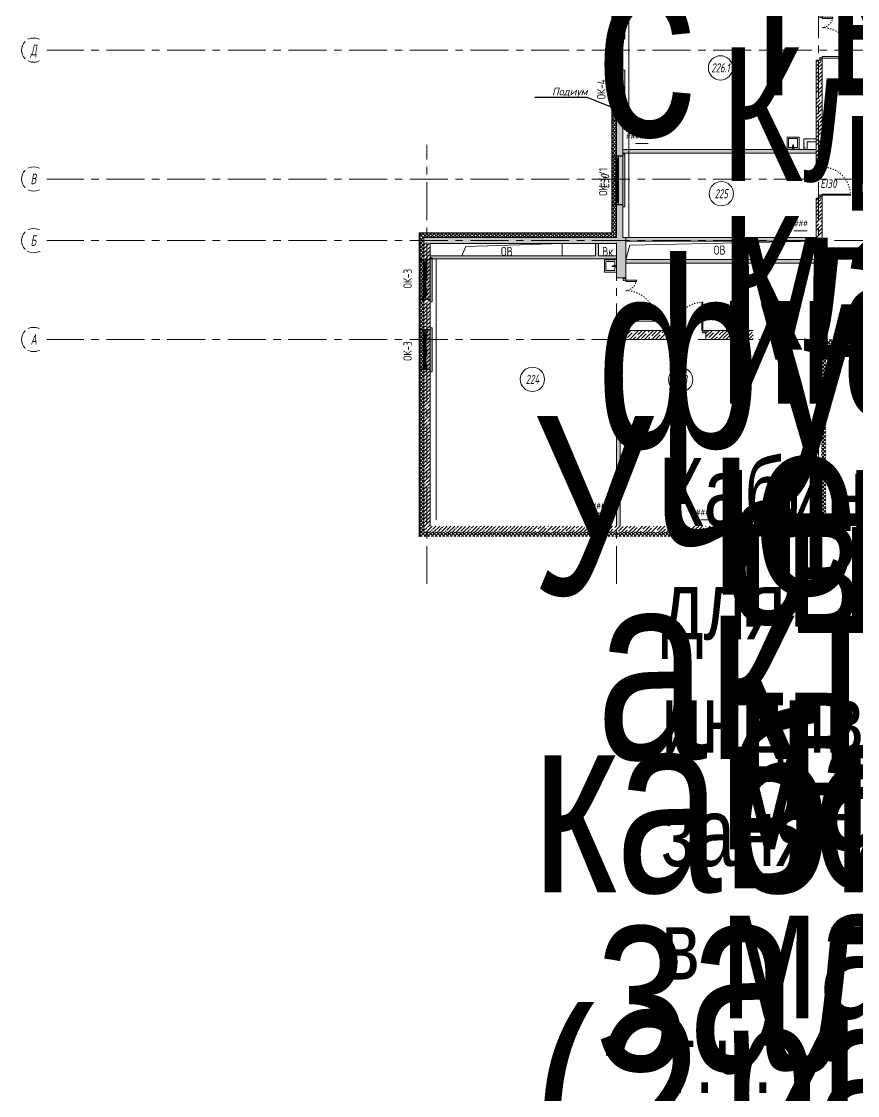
# Model space of a CAD drawing. Header units: millimetres. Extents: x 0 to 636307, y -180975 to 471719.
# Drawn here: x 546918 to 574471, y -128629 to -93216 of the extents above; entities that cross this region are included whole.
import ezdxf
from ezdxf import colors
from ezdxf.entities.mleader import LeaderData, LeaderLine
from ezdxf.enums import TextEntityAlignment as Align
from ezdxf.math import Vec2, Vec3

# ---------------------------------------------------------------- set-up
doc = ezdxf.new("R2018")
doc.units = ezdxf.units.MM
doc.linetypes.add('ACAD_ISO03W100', pattern=[30, 12, -18])
doc.linetypes.add('CENTER', pattern=[2, 1.25, -0.25, 0.25, -0.25])
for name, color, linetype, lineweight in [('АР_Выноски АПР', 5, 'Continuous', 5), ('АР_Двери', 7, 'Continuous', 0), ('АР_Маркер экспликации', 239, 'Continuous', 13), ('АР_Навесной фасад', 250, 'Continuous', 5), ('АР_Номер помещения', 250, 'Continuous', 9), ('АР_Окна БЛОК', 250, 'Continuous', 13), ('АР_Оси', 7, 'Continuous', 25), ('АР_Отверстия', 250, 'Continuous', 15), ('АР_Перегородки газоблок', 165, 'Continuous', 30), ('АР_Перегородки газоблок_Штрих', 165, 'Continuous', 5), ('АР_Подоконники', 163, 'Continuous', 9), ('АР_Сущ Несущая стена', 250, 'Continuous', 50), ('АР_тонкая линия', 250, 'Continuous', 0), ('АР_Утеплитель', 250, 'Continuous', 13), ('АР_Штриховка монолит', 29, 'Continuous', 9), ('Маркировка ОКОН', 5, 'Continuous', 18), ('Сан.техника', 153, 'Continuous', 9)]:
    doc.layers.add(name, color=color, linetype=linetype, lineweight=lineweight)
doc.layers.add('АР_Названия помещений', color=124, linetype='Continuous', lineweight=5, plot=False)
doc.layers.add('АР_Помещения_площадь', color=19, linetype='Continuous', lineweight=9, plot=False)
doc.layers.add('АР_ПБ_Двери', color=7, linetype='Continuous', lineweight=15, true_color=0xdb0000)
doc.layers.add('ТХ_сантехника', color=253, linetype='Continuous')
doc.styles.add('ICOCPEUR', font='isocpeur.ttf')
doc.styles.add('ISOCPEUR', font='', dxfattribs={"height": 250})
doc.styles.add('PDF ISOCPEUR', font='isocpeur.ttf')
doc.styles.get("Standard").update_dxf_attribs({"font": 'GOST.TTF'})
doc.styles.add('Архитект', font='isocpeur.ttf', dxfattribs={"width": 0.8, "oblique": 8})
doc.styles.add('ГОСТ 2.304', font='CS_Gost2304.shx', dxfattribs={"oblique": 10})
doc.styles.get('ISOCPEUR').set_extended_font_data('ISOCPEUR', italic=True)
pattern_1 = [(50, (637147.65, -165157.13), (215.17805, -18.82564), [22.5, -247.5]), (355, (637147.65, -165157.13), (-41.6254, 225.65764), [18, -198]), (100.45144, (637165.58, -165158.7), (173.55265, 206.832), [19.12206, -210.34263]), (46.1842, (637147.65, -165097.13), (320.1724, -49.6558), [33.75, -371.25]), (96.63564, (637174.33, -165101.26), (280.3986, 292.2356), [28.6831, -315.5141]), (351.18416, (637147.65, -165097.13), (280.3986, 292.2356), [27, -297]), (21, (637177.65, -165112.13), (179.07212, -120.78567), [22.5, -247.5]), (326, (637177.65, -165112.13), (72.9946, 217.545), [18, -198]), (71.45144, (637192.57, -165122.2), (252.0667, 96.75935), [19.12206, -210.34263]), (37.5, (637147.65, -165157.13), (3.647957, 99.868156), [0, -195.6, 0, -201, 0, -198.75]), (7.5, (637147.65, -165157.13), (78.92086, 118.32351), [0, -114.6, 0, -191.1, 0, -75.75]), (327.5, (637080.75, -165157.13), (160.14673, -6.76646), [0, -75, 0, -234, 0, -310.5]), (317.5, (637050.75, -165157.13), (174.95585, 30.0315), [0, -97.5, 0, -155.4, 0, -220.5])]

# ---------------------------------------------------------------- blocks, each defined once
blk = doc.blocks.new('Полуторная_на лестницу')
for points in [[(75, 80), (75, 1080), (125, 1080), (125, 80)], [(1375, 430), (1375, 80), (1425, 80), (1425, 430)]]:
    blk.add_lwpolyline(points, close=True)
for points in [[(0, 0), (0, 80), (20, 80), (20, 0), (0, 0)], [(20, 80), (20, 0), (90, 0), (90, 30), (75, 30), (75, 80), (20, 80)], [(1480, 80), (1480, 0), (1410, 0), (1410, 30), (1425, 30), (1425, 80), (1480, 80)], [(1500, 0), (1500, 80), (1480, 80), (1480, 0), (1500, 0)]]:
    blk.add_lwpolyline(points)
at = {"linetype": 'ACAD_ISO03W100', "ltscale": 3}
for centre, radius, start, end in [((75, 80), 1000, 0, 90), ((1465, 40), 392, 95.9075, 174.0925)]:
    blk.add_arc(centre, radius, start, end, dxfattribs=at)
blk = doc.blocks.new('*U244')
blk.add_lwpolyline([(100, 80), (100, 1010), (140, 1010), (140, 80)], close=True)
for points in [[(0, 0), (0, 80), (55, 80), (55, 0), (0, 0)], [(55, 80), (55, 0), (115, 0), (115, 40), (100, 40), (100, 80), (55, 80)], [(1075, 80), (1075, 0), (1015, 0), (1015, 40), (1030, 40), (1030, 80), (1075, 80)], [(1130, 0), (1130, 80), (1075, 80), (1075, 0), (1130, 0)]]:
    blk.add_lwpolyline(points)
at = {"linetype": 'ACAD_ISO03W100', "ltscale": 3}
blk.add_arc((100, 80), 930, 0, 90, dxfattribs=at)
blk = doc.blocks.new('*U245')
blk.add_lwpolyline([(100, 80), (100, 1010), (140, 1010), (140, 80)], close=True)
for points in [[(0, 0), (0, 80), (55, 80), (55, 0), (0, 0)], [(55, 80), (55, 0), (115, 0), (115, 40), (100, 40), (100, 80), (55, 80)], [(1075, 80), (1075, 0), (1015, 0), (1015, 40), (1030, 40), (1030, 80), (1075, 80)], [(1130, 0), (1130, 80), (1075, 80), (1075, 0), (1130, 0)]]:
    blk.add_lwpolyline(points)
at = {"linetype": 'ACAD_ISO03W100', "ltscale": 3}
blk.add_arc((100, 80), 930, 0, 90, dxfattribs=at)
blk = doc.blocks.new('*U239')
at = {"true_color": 0xffffff}
h = blk.add_hatch(color=7, dxfattribs=at)
h.dxf.hatch_style = 1
h.paths.add_polyline_path([(-1380, 210), (70, 210), (70, 140), (0, 140), (0, -220), (-1310, -220), (-1310, 140), (-1380, 140)])
for p, q in [((-1380, 210), (70, 210)), ((-1380, 210), (-1380, 140)), ((-1380, 140), (-1310, 140)), ((-1310, 0), (0, 0)), ((0, 140), (70, 140)), ((70, 210), (70, 140)), ((-1310, -70), (0, -70)), ((0, -220), (-1310, -220)), ((-1240, 0), (-1240, -70)), ((-1240, -35), (-70, -35)), ((-70, 0), (-70, -70))]:
    blk.add_line(p, q)
at = {"lineweight": 30}
for p, q in [((-1310, 140), (-1310, -220)), ((0, 140), (0, -220))]:
    blk.add_line(p, q, dxfattribs=at)
blk = doc.blocks.new('*U240')
at = {"true_color": 0xffffff}
h = blk.add_hatch(color=7, dxfattribs=at)
h.dxf.hatch_style = 1
h.paths.add_polyline_path([(-1380, 210), (70, 210), (70, 140), (0, 140), (0, -220), (-1310, -220), (-1310, 140), (-1380, 140)])
for p, q in [((-1380, 210), (70, 210)), ((-1380, 210), (-1380, 140)), ((-1380, 140), (-1310, 140)), ((-1310, 0), (0, 0)), ((0, 140), (70, 140)), ((70, 210), (70, 140)), ((-1310, -70), (0, -70)), ((0, -220), (-1310, -220)), ((-1240, 0), (-1240, -70)), ((-1240, -35), (-70, -35)), ((-70, 0), (-70, -70))]:
    blk.add_line(p, q)
at = {"lineweight": 30}
for p, q in [((-1310, 140), (-1310, -220)), ((0, 140), (0, -220))]:
    blk.add_line(p, q, dxfattribs=at)
blk = doc.blocks.new('*U241')
at = {"true_color": 0xffffff}
h = blk.add_hatch(color=7, dxfattribs=at)
h.dxf.hatch_style = 1
h.paths.add_polyline_path([(-1670, 210), (70, 210), (70, 140), (0, 140), (0, -220), (-1600, -220), (-1600, 140), (-1670, 140)])
for p, q in [((-1670, 210), (70, 210)), ((-1670, 210), (-1670, 140)), ((-1670, 140), (-1600, 140)), ((-1600, 0), (0, 0)), ((0, 140), (70, 140)), ((70, 210), (70, 140)), ((-1600, -70), (0, -70)), ((0, -220), (-1600, -220)), ((-1530, 0), (-1530, -70)), ((-1530, -35), (-70, -35)), ((-70, 0), (-70, -70))]:
    blk.add_line(p, q)
at = {"lineweight": 30}
for p, q in [((-1600, 140), (-1600, -220)), ((0, 140), (0, -220))]:
    blk.add_line(p, q, dxfattribs=at)
blk = doc.blocks.new('*U236')
at = {"true_color": 0xffffff}
h = blk.add_hatch(color=7, dxfattribs=at)
h.dxf.hatch_style = 1
h.paths.add_polyline_path([(-1670, 210), (70, 210), (70, 140), (0, 140), (0, -220), (-1600, -220), (-1600, 140), (-1670, 140)])
for p, q in [((-1670, 210), (70, 210)), ((-1670, 210), (-1670, 140)), ((-1670, 140), (-1600, 140)), ((-1600, 0), (0, 0)), ((0, 140), (70, 140)), ((70, 210), (70, 140)), ((-1600, -70), (0, -70)), ((0, -220), (-1600, -220)), ((-1530, 0), (-1530, -70)), ((-1530, -35), (-70, -35)), ((-70, 0), (-70, -70))]:
    blk.add_line(p, q)
at = {"lineweight": 30}
for p, q in [((-1600, 140), (-1600, -220)), ((0, 140), (0, -220))]:
    blk.add_line(p, q, dxfattribs=at)
blk = doc.blocks.new('*U237')
at = {"true_color": 0xffffff}
h = blk.add_hatch(color=7, dxfattribs=at)
h.dxf.hatch_style = 1
h.paths.add_polyline_path([(-1670, 210), (70, 210), (70, 140), (0, 140), (0, -220), (-1600, -220), (-1600, 140), (-1670, 140)])
for p, q in [((-1670, 210), (70, 210)), ((-1670, 210), (-1670, 140)), ((-1670, 140), (-1600, 140)), ((-1600, 0), (0, 0)), ((0, 140), (70, 140)), ((70, 210), (70, 140)), ((-1600, -70), (0, -70)), ((0, -220), (-1600, -220)), ((-1530, 0), (-1530, -70)), ((-1530, -35), (-70, -35)), ((-70, 0), (-70, -70))]:
    blk.add_line(p, q)
at = {"lineweight": 30}
for p, q in [((-1600, 140), (-1600, -220)), ((0, 140), (0, -220))]:
    blk.add_line(p, q, dxfattribs=at)
blk = doc.blocks.new('*U230')
at = {"color": 7, "style": 'ISOCPEUR', "width": 0.7, "flags": 1}
blk.add_attdef('КАТЕГОРИЯ', (-499, -2092), '', height=250, dxfattribs=at)
at = {"layer": 'АР_Номер помещения', "color": 7, "style": 'ISOCPEUR', "width": 0.7}
blk.add_attdef('НОМЕР_ПОМЕЩЕНИЯ', text='', height=300, dxfattribs=at).set_placement((-12706, 14289), align=Align.MIDDLE_CENTER)
at = {"layer": 'АР_Помещения_площадь', "color": 7, "style": 'ISOCPEUR', "width": 0.7}
blk.add_attdef('ПЛОЩАДЬ_ПОМЕЩЕНИЯ', text='', height=200, dxfattribs=at).set_placement((-12402, 13467), align=Align.MIDDLE_RIGHT)
at = {"layer": 'АР_Помещения_площадь', "color": 7, "lineweight": 30, "width": 0.7, "flags": 104}
blk.add_attdef('ИМЯ_ПОМЕЩЕНИЯ', text='', height=100, dxfattribs=at).set_placement((158, 1217), align=Align.MIDDLE_CENTER)
blk = doc.blocks.new('*U227')
at = {"color": 7, "style": 'ISOCPEUR', "width": 0.7, "flags": 1}
blk.add_attdef('КАТЕГОРИЯ', (-499, -2092), '', height=250, dxfattribs=at)
at = {"layer": 'АР_Номер помещения', "color": 7, "style": 'ISOCPEUR', "width": 0.7}
blk.add_attdef('НОМЕР_ПОМЕЩЕНИЯ', text='', height=300, dxfattribs=at).set_placement((-14595, 10538), align=Align.MIDDLE_CENTER)
at = {"layer": 'АР_Помещения_площадь', "color": 7, "style": 'ISOCPEUR', "width": 0.7}
blk.add_attdef('ПЛОЩАДЬ_ПОМЕЩЕНИЯ', text='', height=200, dxfattribs=at).set_placement((-16735, 6522), align=Align.MIDDLE_RIGHT)
at = {"layer": 'АР_Помещения_площадь', "color": 7, "lineweight": 30, "width": 0.7, "flags": 104}
blk.add_attdef('ИМЯ_ПОМЕЩЕНИЯ', text='', height=100, dxfattribs=at).set_placement((158, 1217), align=Align.MIDDLE_CENTER)
blk = doc.blocks.new('*U224')
at = {"layer": 'АР_Номер помещения', "color": 7}
blk.add_circle((-14534, 1600), 400, dxfattribs=at)
at = {"layer": 'АР_Помещения_площадь', "color": 7}
blk.add_line((-11707, 378), (-12129, 378), dxfattribs=at)
at = {"color": 7, "style": 'ISOCPEUR', "width": 0.7, "flags": 1}
blk.add_attdef('КАТЕГОРИЯ', (-499, -2092), '', height=250, dxfattribs=at)
at = {"layer": 'АР_Номер помещения', "color": 7, "style": 'ISOCPEUR', "width": 0.7}
blk.add_attdef('НОМЕР_ПОМЕЩЕНИЯ', text='', height=300, dxfattribs=at).set_placement((-14534, 1600), align=Align.MIDDLE_CENTER)
at = {"layer": 'АР_Помещения_площадь', "color": 7, "lineweight": 30, "width": 0.7, "flags": 104}
blk.add_attdef('ИМЯ_ПОМЕЩЕНИЯ', text='', height=100, dxfattribs=at).set_placement((158, 1217), align=Align.MIDDLE_CENTER)
at = {"layer": 'АР_Помещения_площадь', "color": 7, "style": 'ISOCPEUR', "width": 0.7}
blk.add_attdef('ПЛОЩАДЬ_ПОМЕЩЕНИЯ', text='', height=200, dxfattribs=at).set_placement((-11702, 624), align=Align.MIDDLE_RIGHT)
blk = doc.blocks.new('*U225')
at = {"layer": 'АР_Номер помещения', "color": 7}
blk.add_circle((-15371, 4413), 400, dxfattribs=at)
at = {"layer": 'АР_Помещения_площадь', "color": 7}
blk.add_line((-12988, -4), (-13410, -4), dxfattribs=at)
at = {"color": 7, "style": 'ISOCPEUR', "width": 0.7, "flags": 1}
blk.add_attdef('КАТЕГОРИЯ', (-499, -2092), '', height=250, dxfattribs=at)
at = {"layer": 'АР_Номер помещения', "color": 7, "style": 'ISOCPEUR', "width": 0.7}
blk.add_attdef('НОМЕР_ПОМЕЩЕНИЯ', text='', height=300, dxfattribs=at).set_placement((-15371, 4413), align=Align.MIDDLE_CENTER)
at = {"layer": 'АР_Помещения_площадь', "color": 7, "lineweight": 30, "width": 0.7, "flags": 104}
blk.add_attdef('ИМЯ_ПОМЕЩЕНИЯ', text='', height=100, dxfattribs=at).set_placement((158, 1217), align=Align.MIDDLE_CENTER)
at = {"layer": 'АР_Помещения_площадь', "color": 7, "style": 'ISOCPEUR', "width": 0.7}
blk.add_attdef('ПЛОЩАДЬ_ПОМЕЩЕНИЯ', text='', height=200, dxfattribs=at).set_placement((-12983, 242), align=Align.MIDDLE_RIGHT)
blk = doc.blocks.new('*U221')
at = {"layer": 'АР_Номер помещения', "color": 7}
blk.add_circle((-15593, 4549), 400, dxfattribs=at)
at = {"layer": 'АР_Помещения_площадь', "color": 7}
blk.add_line((-14512, -76), (-14934, -76), dxfattribs=at)
at = {"color": 7, "style": 'ISOCPEUR', "width": 0.7, "flags": 1}
blk.add_attdef('КАТЕГОРИЯ', (-499, -2092), '', height=250, dxfattribs=at)
at = {"layer": 'АР_Номер помещения', "color": 7, "style": 'ISOCPEUR', "width": 0.7}
blk.add_attdef('НОМЕР_ПОМЕЩЕНИЯ', text='', height=300, dxfattribs=at).set_placement((-15593, 4549), align=Align.MIDDLE_CENTER)
at = {"layer": 'АР_Помещения_площадь', "color": 7, "lineweight": 30, "width": 0.7, "flags": 104}
blk.add_attdef('ИМЯ_ПОМЕЩЕНИЯ', text='', height=100, dxfattribs=at).set_placement((158, 1217), align=Align.MIDDLE_CENTER)
at = {"layer": 'АР_Помещения_площадь', "color": 7, "style": 'ISOCPEUR', "width": 0.7}
blk.add_attdef('ПЛОЩАДЬ_ПОМЕЩЕНИЯ', text='', height=200, dxfattribs=at).set_placement((-14507, 170), align=Align.MIDDLE_RIGHT)
blk = doc.blocks.new('*U219')
at = {"color": 7, "style": 'ISOCPEUR', "width": 0.7, "flags": 1}
blk.add_attdef('КАТЕГОРИЯ', (-499, -2092), '', height=250, dxfattribs=at)
at = {"layer": 'АР_Номер помещения', "color": 7, "style": 'ISOCPEUR', "width": 0.7}
blk.add_attdef('НОМЕР_ПОМЕЩЕНИЯ', text='', height=300, dxfattribs=at).set_placement((-806, -3106), align=Align.MIDDLE_CENTER)
at = {"layer": 'АР_Помещения_площадь', "color": 7, "lineweight": 30, "width": 0.7, "flags": 104}
blk.add_attdef('ИМЯ_ПОМЕЩЕНИЯ', text='', height=100, dxfattribs=at).set_placement((158, 1217), align=Align.MIDDLE_CENTER)
at = {"layer": 'АР_Помещения_площадь', "color": 7, "style": 'ISOCPEUR', "width": 0.7}
blk.add_attdef('ПЛОЩАДЬ_ПОМЕЩЕНИЯ', text='', height=200, dxfattribs=at).set_placement((-568, -3814), align=Align.MIDDLE_RIGHT)
blk = doc.blocks.new('сан.техника')
at = {"layer": 'Сан.техника', "linetype": 'Continuous', "lineweight": 5}
for p, q in [((-27, 168), (-79, 161)), ((-27, 168), (-79, 161)), ((-79, 139), (-27, 132)), ((-79, 139), (-27, 132)), ((25, 175), (-17, 171)), ((25, 175), (-17, 171)), ((-17, 129), (25, 125)), ((-17, 129), (25, 125)), ((-15, 164), (0, 164)), ((-15, 164), (0, 164)), ((0, 136), (-15, 136)), ((0, 136), (-15, 136)), ((0, 164), (0, 136)), ((0, 164), (0, 136))]:
    blk.add_line(p, q, dxfattribs=at)
for points in [[(59, 350), (-341, 350), (-341, -50), (59, -50)], [(0, 300), (-300, 300), (-300, 0), (0, 0)], [(0, 300), (-300, 300), (-300, 0), (0, 0)]]:
    blk.add_lwpolyline(points, close=True, dxfattribs=at)
for centre, radius, start, end in [((-78, 150), 11.2, 97.1386, 262.8608), ((-78, 150), 11.2, 97.1386, 262.8608), ((-15, 150), 21.1, 122.7707, 237.2287), ((-15, 150), 21.1, 122.7707, 237.2287), ((-15, 150), 13.6, 89.9997, 269.9997), ((-15, 150), 13.6, 89.9997, 269.9997), ((-15, 150), 21.1, 95.1693, 122.7707), ((-15, 150), 21.1, 95.1693, 122.7707), ((-15, 150), 21.1, 237.2287, 264.8301), ((-15, 150), 21.1, 237.2287, 264.8301), ((25, 150), 25, 269.9997, 89.9997), ((25, 150), 25, 269.9997, 89.9997)]:
    blk.add_arc(centre, radius, start, end, dxfattribs=at)
blk = doc.blocks.new('У007')
at = {"layer": 'Сан.техника', "color": 5, "linetype": 'Continuous', "lineweight": 5}
for p, q in [((-172842, 78997), (-172846, 78955)), ((-172842, 78997), (-172846, 78955)), ((-172833, 79060), (-172839, 79007)), ((-172833, 79060), (-172839, 79007)), ((-172835, 78980), (-172835, 78995)), ((-172835, 78980), (-172835, 78995)), ((-172808, 78980), (-172835, 78980)), ((-172808, 78980), (-172835, 78980)), ((-172804, 79007), (-172810, 79060)), ((-172804, 79007), (-172810, 79060)), ((-172808, 78995), (-172808, 78980)), ((-172808, 78995), (-172808, 78980)), ((-172796, 78955), (-172800, 78997)), ((-172796, 78955), (-172800, 78997))]:
    blk.add_line(p, q, dxfattribs=at)
for points in [[(-172621, 78921), (-172621, 79321), (-173021, 79321), (-173021, 78921)], [(-172671, 78980), (-172671, 79280), (-172971, 79280), (-172971, 78980)], [(-172671, 78980), (-172671, 79280), (-172971, 79280), (-172971, 78980)]]:
    blk.add_lwpolyline(points, close=True, dxfattribs=at)
for centre, radius, start, end in [((-172821, 78995), 21.1, 147.2287, 174.8301), ((-172821, 78995), 21.1, 147.2287, 174.8301), ((-172821, 78995), 21.1, 32.7707, 147.2287), ((-172821, 78995), 21.1, 32.7707, 147.2287), ((-172821, 78995), 13.6, 359.9997, 179.9997), ((-172821, 78995), 13.6, 359.9997, 179.9997), ((-172821, 79058), 11.2, 7.1386, 172.8608), ((-172821, 79058), 11.2, 7.1386, 172.8608), ((-172821, 78995), 21.1, 5.1693, 32.7707), ((-172821, 78995), 21.1, 5.1693, 32.7707), ((-172821, 78955), 25, 179.9997, 359.9997), ((-172821, 78955), 25, 179.9997, 359.9997)]:
    blk.add_arc(centre, radius, start, end, dxfattribs=at)
blk = doc.blocks.new('*U217')
at = {"layer": 'АР_Номер помещения', "color": 7}
blk.add_circle((-14561, 182), 400, dxfattribs=at)
at = {"layer": 'АР_Помещения_площадь', "color": 7}
blk.add_line((-16942, -2317), (-17365, -2317), dxfattribs=at)
at = {"color": 7, "style": 'ISOCPEUR', "width": 0.7, "flags": 1}
blk.add_attdef('КАТЕГОРИЯ', (-499, -2092), '', height=250, dxfattribs=at)
at = {"layer": 'АР_Номер помещения', "color": 7, "style": 'ISOCPEUR', "width": 0.7}
blk.add_attdef('НОМЕР_ПОМЕЩЕНИЯ', text='', height=300, dxfattribs=at).set_placement((-14561, 182), align=Align.MIDDLE_CENTER)
at = {"layer": 'АР_Помещения_площадь', "color": 7, "lineweight": 30, "width": 0.7, "flags": 104}
blk.add_attdef('ИМЯ_ПОМЕЩЕНИЯ', text='', height=100, dxfattribs=at).set_placement((158, 1217), align=Align.MIDDLE_CENTER)
at = {"layer": 'АР_Помещения_площадь', "color": 7, "style": 'ISOCPEUR', "width": 0.7}
blk.add_attdef('ПЛОЩАДЬ_ПОМЕЩЕНИЯ', text='', height=200, dxfattribs=at).set_placement((-16937, -2070), align=Align.MIDDLE_RIGHT)

msp = doc.modelspace()

# ---------------------------------------------------------------- hatches: boundary and pattern name
at = {"layer": 'АР_Перегородки газоблок_Штрих', "lineweight": 9, "ltscale": 100}
h = msp.add_hatch(dxfattribs=at)
h.set_pattern_fill('AR-CONC', color=256, scale=30, angle=90)
h.set_pattern_definition([(140, (635127.2, -76185.75), (18.82564, 215.17805), [22.5, -247.5]), (85, (635127.2, -76185.75), (-225.65764, -41.6254), [18, -198]), (190.45144, (635128.78, -76167.82), (-206.832, 173.55265), [19.12206, -210.3426]), (136.1842, (635067.2, -76185.75), (49.6558, 320.1724), [33.75, -371.25]), (186.63564, (635071.35, -76159.07), (-292.2356, 280.3986), [28.6831, -315.5141]), (81.18416, (635067.2, -76185.75), (-292.2356, 280.3986), [27, -297]), (111, (635082.2, -76155.75), (120.78567, 179.0721), [22.5, -247.5]), (56, (635082.2, -76155.75), (-217.545, 72.9946), [18, -198]), (161.45144, (635092.27, -76140.82), (-96.75935, 252.0667), [19.12206, -210.3426]), (127.5, (635127.21, -76185.75), (-99.86816, 3.64796), [0, -195.6, 0, -201, 0, -198.75]), (97.5, (635127.21, -76185.75), (-118.32351, 78.92086), [0, -114.6, 0, -191.1, 0, -75.75]), (57.5, (635127.21, -76252.65), (6.76646, 160.14673), [0, -75, 0, -234, 0, -310.5]), (47.5, (635127.21, -76282.65), (-30.0315, 174.95585), [0, -97.5, 0, -155.4, 0, -220.5])])
h.paths.add_polyline_path([(572707, -97086.4), (573107, -97086.4), (573107, -97186.4), (572807, -97186.4), (572807, -97436.4), (572707, -97436.4)])
h = msp.add_hatch(dxfattribs=at)
h.set_pattern_fill('AR-CONC', color=256, scale=30)
h.set_pattern_definition(pattern_1)
h.paths.add_polyline_path([(573107, -97436.4), (566732, -97436.4), (566732, -97556.4), (573106.9, -97556.4)])
h = msp.add_hatch(dxfattribs=at)
h.set_pattern_fill('AR-CONC', color=256, scale=30)
h.set_pattern_definition(pattern_1)
h.paths.add_polyline_path([(566532, -100943.7), (565930.6, -100943.7), (565930.6, -100541.4), (565830.6, -100541.4), (565830.6, -100943.7), (560382, -100943.7), (560382, -101043.7), (566532, -101043.7)])
h = msp.add_hatch(dxfattribs=at)
h.set_pattern_fill('AR-CONC', color=256, scale=30)
h.set_pattern_definition(pattern_1)
h.paths.add_polyline_path([(573107.3, -100341.4), (566832, -100341.4), (566832, -100461.4), (573107, -100460.6), (573106.6, -100461.4)])
h = msp.add_hatch(dxfattribs=at)
h.set_pattern_fill('AR-CONC', color=256, scale=30)
h.set_pattern_definition(pattern_1)
h.paths.add_polyline_path([(573107.3, -101061.4), (566832, -101061.4), (566832, -101181.4), (573107, -101180.6), (573106.6, -101181.4)])
h = msp.add_hatch(dxfattribs=at)
h.set_pattern_fill('AR-CONC', color=256, scale=30)
h.set_pattern_definition(pattern_1)
h.paths.add_polyline_path([(566532, -103701.4), (566532, -109851.4), (566652, -109851.4), (566652, -103701.4)])
at = {"layer": 'АР_Утеплитель', "lineweight": 9, "ltscale": 100}
h = msp.add_hatch(dxfattribs=at)
h.set_pattern_fill('ANSI37', color=256, scale=700)
h.set_pattern_definition([(45, (-384814.68, -60797.91), (-61.871843, 61.871843), []), (135, (-384814.68, -60797.91), (-61.871843, -61.871843), [])])
h.paths.add_polyline_path([(560181.9, -100341.4), (566532, -100341.4), (566532, -83111.4), (559531.8, -83111.4), (559531.8, -81391.4), (559381.8, -81391.4), (559381.8, -83261.4), (566382, -83261.4), (566382, -100191.4), (560031.9, -100191.4), (560032, -110201.4), (573432, -110201.4), (573432, -103851.4), (581552, -103851.4), (581552, -98661.4), (589819.3, -98661.4), (589819.3, -98911.4), (589969.3, -98911.4), (589969.3, -98511.4), (581402, -98511.4), (581402, -103701.4), (573282, -103701.4), (573282, -110051.4), (560182, -110051.4)])
at = {"layer": 'АР_Штриховка монолит', "lineweight": 9, "ltscale": 100}
h = msp.add_hatch(dxfattribs=at)
h.set_pattern_fill('ANSI35', color=256, scale=700)
h.set_pattern_definition([(45, (-391305.86, 48.45), (-123.743687, 123.743687), []), (45, (-391182.11, 48.45), (-123.743687, 123.743687), [218.75, -43.75, 0, -43.75])])
h.paths.add_polyline_path([(566731.9, -82671.4), (566531.9, -82671.4), (566531.9, -100341.4), (560182, -100341.4), (560182, -100541.4), (560382, -100541.4), (566532, -100541.4), (566532, -101667.3), (566832, -101667.3), (566832, -100341.4), (566732, -100341.4)])
h = msp.add_hatch(dxfattribs=at)
h.set_pattern_fill('ANSI35', color=256, scale=700)
h.set_pattern_definition([(45, (-401095.86, -2841.55), (-123.743687, 123.743687), []), (45, (-400972.11, -2841.55), (-123.743687, 123.743687), [218.75, -43.75, 0, -43.75])])
h.paths.add_polyline_path([(573307, -94496.4), (573107, -94496.4), (573107, -97916.4), (573307, -97916.4)])
h = msp.add_hatch(dxfattribs=at)
h.set_pattern_fill('ANSI35', color=256, scale=700)
h.set_pattern_definition([(45, (-401095.86, -7391.55), (-123.743687, 123.743687), []), (45, (-400972.11, -7391.55), (-123.743687, 123.743687), [218.75, -43.75, 0, -43.75])])
h.paths.add_polyline_path([(573307, -99046.4), (573107, -99046.4), (573107, -101401.4), (573307, -101401.4)])
h = msp.add_hatch(dxfattribs=at)
h.set_pattern_fill('ANSI35', color=256, scale=700)
h.set_pattern_definition([(45, (-384714.74, -60119.92), (-123.743687, 123.743687), []), (45, (-384591, -60119.92), (-123.743687, 123.743687), [218.75, -43.75, 0, -43.75])])
h.paths.add_polyline_path([(560382, -100541.4), (560182, -100541.4), (560182, -110051.4), (572335.1, -110051.4), (572335.1, -109851.4), (560382, -109851.4)])
h = msp.add_hatch(dxfattribs=at)
h.set_pattern_fill('ANSI35', color=256, scale=700)
h.set_pattern_definition([(45, (-387390.86, 6398.45), (-123.743687, 123.743687), []), (45, (-387267.11, 6398.45), (-123.743687, 123.743687), [218.75, -43.75, 0, -43.75])])
h.paths.add_polyline_path([(568347, -103401.4), (566832, -103401.4), (566832, -103167.3), (566532, -103167.3), (566532, -103701.4), (568347, -103701.4)])
h = msp.add_hatch(dxfattribs=at)
h.set_pattern_fill('ANSI35', color=256, scale=700)
h.set_pattern_definition([(45, (-384705.86, 6398.46), (-123.743687, 123.743687), []), (45, (-384582.11, 6398.46), (-123.743687, 123.743687), [218.75, -43.75, 0, -43.75])])
h.paths.add_polyline_path([(571032, -103401.4), (569477, -103401.5), (569477, -103701.4), (571032, -103701.4)])

# ---------------------------------------------------------------- linework, layer by layer
at = {"layer": 'АР_Навесной фасад', "lineweight": 9, "ltscale": 100}
for p, q in [((566372, -100181.4), (566372, -83271.4)), ((566382, -100191.4), (566382, -83261.4)), ((560021.6, -100181.4), (566372, -100181.4)), ((560031.6, -100191.4), (566382, -100191.4))]:
    msp.add_line(p, q, dxfattribs=at)
for points in [[(560022, -110211.4), (560021.6, -100181.4)], [(560032, -110201.4), (560031.6, -100191.4)]]:
    msp.add_lwpolyline(points, dxfattribs=at)
at = {"layer": 'АР_Оси', "linetype": 'CENTER', "lineweight": 9, "ltscale": 1000}
for p, q in [((566532, -111762.7), (566532, -77878.8)), ((573182, -111762.7), (573182, -82380.2)), ((547718.2, -94161.4), (631315.4, -94161.4)), ((560282, -111762.7), (560282, -97284.6)), ((547718.2, -98411.4), (631315.4, -98411.4)), ((547718.2, -100441.4), (631315.4, -100441.4)), ((547718.2, -103701.4), (631315.4, -103701.4))]:
    msp.add_line(p, q, dxfattribs=at)
at = {"layer": 'АР_Оси', "lineweight": 9, "ltscale": 0.5}
for centre in [(547318.2, -94161.4), (547318.2, -98411.4), (547318.2, -100441.4), (547318.2, -103701.4)]:
    msp.add_circle(centre, 400, dxfattribs=at)
at = {"layer": 'АР_Перегородки газоблок', "lineweight": 9, "ltscale": 100}
for p, q in [((565830.6, -100943.7), (565830.6, -100541.4)), ((565930.6, -100943.7), (565930.6, -100541.4)), ((565830.6, -100943.7), (560382, -100943.7)), ((566532, -101043.7), (560382, -101043.7)), ((566532, -100943.7), (565930.6, -100943.7))]:
    msp.add_line(p, q, dxfattribs=at)
msp.add_lwpolyline([(573107, -97086.4), (572707, -97086.4), (572707, -97436.4), (572807, -97436.4), (572807, -97186.4), (573107, -97186.4)], close=True, dxfattribs=at)
for points in [[(566732, -97436.4), (573107, -97436.4)], [(566732, -97556.4), (573107, -97556.4)], [(566832, -100341.4), (573107, -100341.4)], [(566832, -100461.4), (573107, -100461.4)], [(573107, -101061.4), (566832, -101061.4)], [(573107, -101181.4), (566832, -101181.4)], [(566532, -109851.4), (566532, -103701.4)], [(566652, -103701.4), (566652, -109851.4)]]:
    msp.add_lwpolyline(points, dxfattribs=at)
at = {"layer": 'АР_Подоконники', "lineweight": 9, "ltscale": 100}
for p, q in [((566932, -100341.4), (566932, -92016.4)), ((560582, -109651.4), (560582, -101043.7))]:
    msp.add_line(p, q, dxfattribs=at)
at = {"layer": 'АР_Сущ Несущая стена', "lineweight": 9, "ltscale": 100}
for p, q in [((566532, -100341.4), (566532, -82471.4)), ((566732, -100341.4), (566732, -82671.4)), ((573107, -97916.4), (573107, -94496.4)), ((573107, -94496.4), (573307, -94496.4)), ((573307, -97916.4), (573307, -94496.4)), ((573307, -97916.4), (573107, -97916.4)), ((573107, -101401.4), (573107, -99046.4)), ((573307, -99046.4), (573107, -99046.4)), ((573307, -101401.4), (573307, -99046.4)), ((560182, -110051.4), (560182, -100341.4)), ((560182, -100341.4), (566532, -100341.4)), ((560382, -109851.4), (560382, -100541.4)), ((560382, -100541.4), (566532, -100541.4)), ((566532, -100541.4), (566532, -101667.3)), ((566732, -100341.4), (566832, -100341.4)), ((566832, -100341.4), (566832, -101667.3)), ((566532, -101667.3), (566832, -101667.3)), ((566532, -103167.3), (566532, -103701.4)), ((566532, -103167.3), (566832, -103167.3)), ((566832, -103167.3), (566832, -103401.4)), ((566832, -103401.4), (568347, -103401.4)), ((568347, -103701.5), (568347, -103401.4)), ((569477, -103401.4), (571032, -103401.4)), ((569477, -103701.5), (569477, -103401.4)), ((566532, -103701.4), (568347, -103701.4)), ((569477, -103701.4), (571032, -103701.4))]:
    msp.add_line(p, q, dxfattribs=at)
at = {"layer": 'АР_тонкая линия', "lineweight": 9, "ltscale": 100}
msp.add_line((564732, -100943.7), (564732, -100541.4), dxfattribs=at)
for points in [[(561432, -100943.7), (561557.7, -100638.9), (564732, -100541.4)], [(566832, -101061.4), (566970.1, -100592.9), (573107, -100461.4)]]:
    msp.add_lwpolyline(points, dxfattribs=at)

# ---------------------------------------------------------------- block references
at = {"layer": 'АР_Двери', "lineweight": 9, "xscale": -1, "rotation": 270}
for name, p in [('Полуторная_на лестницу', (573227, -94496.4)), ('*U244', (573227, -99046.4)), ('Полуторная_на лестницу', (566752, -103167.3))]:
    msp.add_blockref(name, p, dxfattribs=at)
at = {"layer": 'АР_Двери', "lineweight": 9, "xscale": -1}
msp.add_blockref('*U245', (569477, -103481.5), dxfattribs=at)
at = {"layer": 'АР_Маркер экспликации', "color": 7, "lineweight": 9}
ref = msp.add_blockref('*U219', (574729.7, -64060.1), dxfattribs=at)
lines = msp.add_mtext('\\W0.8000;Коридор и рекреация (основная и старшая школа)', dxfattribs={"layer": 'АР_Названия помещений', "insert": (573989.6, -68279.6), "char_height": 4065.63, "width": 363.33, "attachment_point": 1})
ref.add_attrib('ИМЯ_ПОМЕЩЕНИЯ', '', (573989.6, -68279.6), dxfattribs={"flags": 104}).embed_mtext(lines)
ref = msp.add_blockref('*U230', (578011.2, -82572.7), dxfattribs=at)
lines = msp.add_mtext('\\W0.8000;Многофункциональное пространство с функцией актового зала (с эстрадой в уровне пола)', dxfattribs={"layer": 'АР_Названия помещений', "insert": (565851.9, -70314.4), "char_height": 6157.775, "width": 926.94, "attachment_point": 1})
ref.add_attrib('ИМЯ_ПОМЕЩЕНИЯ', '', (565851.9, -70314.4), dxfattribs={"flags": 104}).embed_mtext(lines)
ref = msp.add_blockref('*U227', (584517, -97846.6), dxfattribs=at)
lines = msp.add_mtext('\\W0.8000;Творческая мастерская с возможностью разделения трансформируемой перегородкой на два помещения', dxfattribs={"layer": 'АР_Названия помещений', "insert": (570031.8, -90421.1), "char_height": 5228.0139, "width": 926.94, "attachment_point": 1})
ref.add_attrib('ИМЯ_ПОМЕЩЕНИЯ', '', (570031.8, -90421.1), dxfattribs={"flags": 104}).embed_mtext(lines)
ref = msp.add_blockref('*U217', (584517, -94927.9), dxfattribs=at)
ref.add_attrib('НОМЕР_ПОМЕЩЕНИЯ', '226.1', dxfattribs={"layer": 'АР_Номер помещения', "color": 7, "height": 300, "style": 'ISOCPEUR', "width": 0.7}).set_placement((569956.3, -94745.5), align=Align.MIDDLE_CENTER)
lines = msp.add_mtext('\\W0.8000;Кладовая инвентаря творческой мастерской', dxfattribs={"layer": 'АР_Названия помещений', "insert": (569937.3, -94068.1), "char_height": 4406.675, "width": 926.94, "attachment_point": 1})
ref.add_attrib('ИМЯ_ПОМЕЩЕНИЯ', '', (569937.3, -94068.1), dxfattribs={"flags": 104}).embed_mtext(lines)
ref.add_attrib('ПЛОЩАДЬ_ПОМЕЩЕНИЯ', '#####', dxfattribs={"layer": 'АР_Помещения_площадь', "color": 7, "height": 200, "style": 'ISOCPEUR', "width": 0.7}).set_placement((567579.5, -96998), align=Align.MIDDLE_RIGHT)
ref = msp.add_blockref('*U224', (584517, -100494.7), dxfattribs=at)
ref.add_attrib('НОМЕР_ПОМЕЩЕНИЯ', '225', dxfattribs={"layer": 'АР_Номер помещения', "color": 7, "height": 300, "style": 'ISOCPEUR', "width": 0.7}).set_placement((569982.8, -98894.6), align=Align.MIDDLE_CENTER)
lines = msp.add_mtext('\\W0.8000;Кладовая инвентаря творческой мастерской', dxfattribs={"layer": 'АР_Названия помещений', "insert": (569937.3, -99634.9), "char_height": 4406.675, "width": 926.94, "attachment_point": 1})
ref.add_attrib('ИМЯ_ПОМЕЩЕНИЯ', '', (569937.3, -99634.9), dxfattribs={"flags": 104}).embed_mtext(lines)
ref.add_attrib('ПЛОЩАДЬ_ПОМЕЩЕНИЯ', '#####', dxfattribs={"layer": 'АР_Помещения_площадь', "color": 7, "height": 200, "style": 'ISOCPEUR', "width": 0.7}).set_placement((572815.2, -99870.7), align=Align.MIDDLE_RIGHT)
ref = msp.add_blockref('*U225', (579128.7, -109428.2), dxfattribs=at)
ref.add_attrib('НОМЕР_ПОМЕЩЕНИЯ', '224', dxfattribs={"layer": 'АР_Номер помещения', "color": 7, "height": 300, "style": 'ISOCPEUR', "width": 0.7}).set_placement((563757.9, -105015), align=Align.MIDDLE_CENTER)
lines = msp.add_mtext('\\W0.8000;Учебные кабинеты \\P(2-4 классы)', dxfattribs={"layer": 'АР_Названия помещений', "insert": (563737.3, -106229.2), "char_height": 5886.822, "width": 926.94, "attachment_point": 1})
ref.add_attrib('ИМЯ_ПОМЕЩЕНИЯ', '', (563737.3, -106229.2), dxfattribs={"flags": 104}).embed_mtext(lines)
ref.add_attrib('ПЛОЩАДЬ_ПОМЕЩЕНИЯ', '#####', dxfattribs={"layer": 'АР_Помещения_площадь', "color": 7, "height": 200, "style": 'ISOCPEUR', "width": 0.7}).set_placement((566146, -109186.1), align=Align.MIDDLE_RIGHT)
ref = msp.add_blockref('*U221', (584237, -109574.7), dxfattribs=at)
ref.add_attrib('НОМЕР_ПОМЕЩЕНИЯ', '223', dxfattribs={"layer": 'АР_Номер помещения', "color": 7, "height": 300, "style": 'ISOCPEUR', "width": 0.7}).set_placement((568643.6, -105026.1), align=Align.MIDDLE_CENTER)
lines = msp.add_mtext('\\W0.8000;Кабинет для индивидуальных занятий, в т.ч. с коррекционным педагогом', dxfattribs={"layer": 'АР_Названия помещений', "insert": (568001.7, -107606.8), "char_height": 2242.759, "width": 926.94, "attachment_point": 1})
ref.add_attrib('ИМЯ_ПОМЕЩЕНИЯ', '', (568001.7, -107606.8), dxfattribs={"flags": 104}).embed_mtext(lines)
ref.add_attrib('ПЛОЩАДЬ_ПОМЕЩЕНИЯ', '#####', dxfattribs={"layer": 'АР_Помещения_площадь', "color": 7, "height": 200, "style": 'ISOCPEUR', "width": 0.7}).set_placement((569730, -109404.6), align=Align.MIDDLE_RIGHT)
at = {"layer": 'АР_Окна БЛОК', "lineweight": 9, "rotation": 270}
for name, p in [('*U237', (566592, -93716.4)), ('*U236', (566592, -96486.4)), ('*U241', (566592, -99256.4)), ('*U240', (560241.8, -102386.5)), ('*U239', (560241.8, -104696.5))]:
    msp.add_blockref(name, p, dxfattribs=at)
at = {"layer": 'Сан.техника', "lineweight": 9}
msp.add_blockref('сан.техника', (566472.9, -101429), dxfattribs=at)
at = {"layer": 'ТХ_сантехника', "lineweight": 9}
msp.add_blockref('У007', (745169.5, -176351.9), dxfattribs=at)

# ---------------------------------------------------------------- texts
at = {"layer": 'АР_Отверстия', "lineweight": 9, "ltscale": 100, "char_height": 300, "attachment_point": 5, "line_spacing_factor": 0.7, "style": 'ICOCPEUR'}
for s, insert in [('\\A1;{\\W0.8;ОВ}', (562913.8, -100799.4)), ('\\A1;{\\W0.8;Вк}', (566238.6, -100799.4)), ('\\A1;{\\W0.8;ОВ}', (569927.7, -100753.9))]:
    msp.add_mtext(s, dxfattribs=dict(at, insert=insert))
at = {"layer": 'АР_ПБ_Двери', "lineweight": 9, "style": 'Архитект', "oblique": 8, "width": 0.8}
msp.add_text('E30', height=280, rotation=90, dxfattribs=at).set_placement((566289, -98721.4))
msp.add_text('EI30', height=280, dxfattribs=at).set_placement((573251.2, -98703.1))
at = {"layer": 'Маркировка ОКОН', "lineweight": 9, "char_height": 275.423, "rotation": 90, "style": 'PDF ISOCPEUR'}
for s, insert, attachment_point in [('{\\W0.8;ОК-4}', (566166.6, -95781.2), 7), ('{\\W0.8;ОК-3}', (559505.7, -102018.6), 1), ('{\\W0.8;ОК-3}', (559505.7, -104405.8), 1)]:
    msp.add_mtext(s, dxfattribs=dict(at, insert=insert, attachment_point=attachment_point))
at = {"layer": 'Маркировка ОКОН', "lineweight": 9, "insert": (566225.2, -98962.9), "char_height": 275.423, "width": 798.727, "attachment_point": 7, "rotation": 90, "style": 'PDF ISOCPEUR'}
msp.add_mtext('{\\W0.8;ОК-4/1}', dxfattribs=at)

# ---------------------------------------------------------------- leaders
at = {"layer": 'АР_Выноски АПР', "lineweight": 9}
ml = msp.add_multileader_mtext('Standard', dxfattribs=at)
ml.set_content('Подиум', color=256, style='ISOCPEUR')
ml.set_leader_properties()
ml.build(insert=Vec2(0, 0))
ml.multileader.update_dxf_attribs({"text_left_attachment_type": 6, "text_right_attachment_type": 6, "dogleg_length": 26, "arrow_head_size": 250})
ctx = ml.context
ctx.base_point, ctx.char_height, ctx.arrow_head_size, ctx.landing_gap_size, ctx.plane_origin = Vec3(563986.4, -95725.7), 250, 250, 25, Vec3(568701.3, -96956.4)
ctx.left_attachment, ctx.right_attachment = 6, 6
notes = []
notes.append((ctx, [(1, (1, 1, 0), (565564, -95725.7), (-1, 0), 401.1, [(0, [(568382.7, -96844.2)], 256, [])])]))
ctx.mtext.insert, ctx.mtext.width, ctx.mtext.flow_direction = Vec3(564402.9, -95400.7), 2890.635, 5
for ctx, leaders in notes:
    for number, flags, end, landing, length, lines in leaders:
        leader = LeaderData()
        leader.index, (leader.has_last_leader_line, leader.has_dogleg_vector, leader.attachment_direction) = number, flags
        leader.last_leader_point, leader.dogleg_vector, leader.dogleg_length = Vec3(end), Vec3(landing), length
        for number, points, colour, breaks in lines:
            line = LeaderLine()
            line.index, line.vertices, line.color, line.breaks = number, Vec3.list(points), colors.encode_raw_color(colour), breaks
            leader.lines.append(line)
        ctx.leaders.append(leader)

# ---------------------------------------------------------------- next in the draw order: texts
at = {"layer": 'АР_Оси', "lineweight": 9, "char_height": 350, "attachment_point": 1, "line_spacing_factor": 1.149209, "style": 'ГОСТ 2.304', "bg_fill": 2}
for s, insert in [('{\\W0.8;Д}', (547218.4, -93983.7)), ('{\\W0.8;В}', (547218.4, -98233.7)), ('{\\W0.8;Б}', (547218.4, -100263.7)), ('{\\W0.8;А}', (547218.4, -103523.7))]:
    msp.add_mtext(s, dxfattribs=dict(at, insert=insert))

doc.saveas('drawing.dxf')
